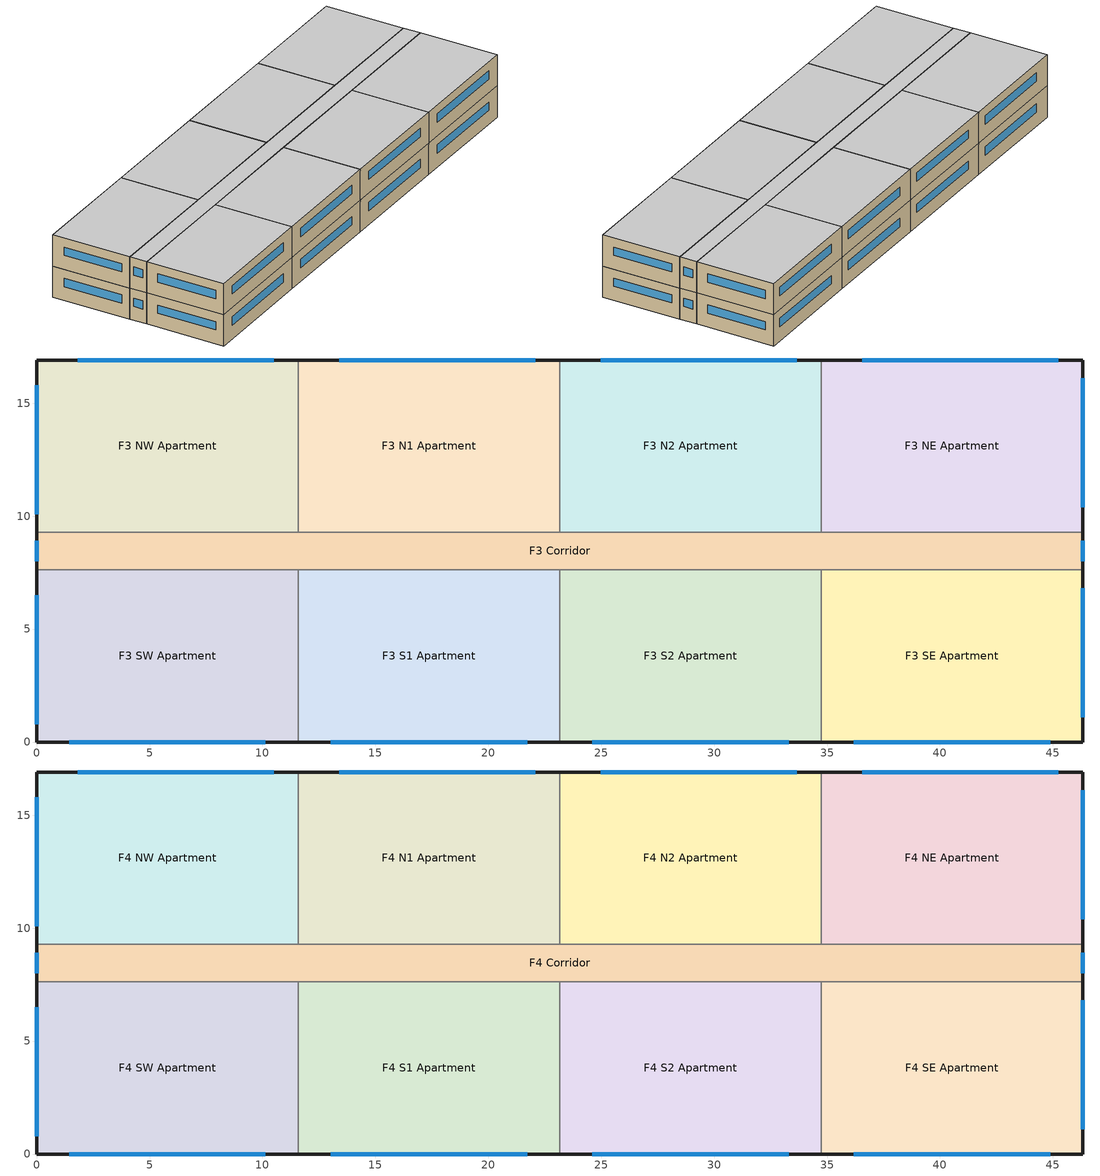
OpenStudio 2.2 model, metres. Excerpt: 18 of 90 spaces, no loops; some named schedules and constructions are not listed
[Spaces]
F3 NE Apartment
 floor to F2 NE Apartment: 46.33,16.92 46.33,9.3 34.75,9.3 34.75,16.92 z6.1
 wall outside: 46.33,9.3 46.33,16.92 34.75,16.92 z6.1:9.14
 wall to F3 N2 Apartment: 34.75,16.92 34.75,9.3 z6.1:9.14
 wall to F3 Corridor: 34.75,9.3 46.33,9.3 z6.1:9.14
 window: 46.33,10.4 46.33,16.11 / 45.25,16.92 36.56,16.92 z7.45:8.27
F3 SE Apartment
 floor to F2 SE Apartment: 46.33,7.62 46.33,0 34.75,0 34.75,7.62 z6.1
 wall outside: 34.75,0 46.33,0 46.33,7.62 z6.1:9.14
 wall to F3 Corridor: 46.33,7.62 34.75,7.62 z6.1:9.14
 wall to F3 S2 Apartment: 34.75,7.62 34.75,0 z6.1:9.14
 window: 36.19,0 44.88,0 / 46.33,1.1 46.33,6.81 z7.45:8.27
F3 N2 Apartment
 floor to F2 N2 Apartment: 34.75,16.92 34.75,9.3 23.16,9.3 23.16,16.92 z6.1
 wall outside: 34.75,16.92 23.16,16.92 z6.1:9.14
 wall to F3 Corridor: 23.16,9.3 34.75,9.3 z6.1:9.14
 wall to F3 N1 Apartment: 23.16,16.92 23.16,9.3 z6.1:9.14
 window: 33.66,16.92 24.98,16.92 z7.45:8.27
F3 NW Apartment
 floor to F2 NW Apartment: 11.58,16.92 11.58,9.3 0,9.3 0,16.92 z6.1
 wall outside: 11.58,16.92 0,16.92 0,9.3 z6.1:9.14
 wall to F3 N1 Apartment: 11.58,9.3 11.58,16.92 z6.1:9.14
 wall to F3 Corridor: 0,9.3 11.58,9.3 z6.1:9.14
 window: 0,15.8 0,10.08 / 10.5,16.92 1.81,16.92 z7.45:8.27
F3 Corridor
 floor to F2 Corridor: 46.33,9.3 46.33,7.62 0,7.62 0,9.3 z6.1
 wall outside: 0,9.3 0,7.62 / 46.33,7.62 46.33,9.3 z6.1:9.14
 wall to F3 S2 Apartment: 23.16,7.62 34.75,7.62 z6.1:9.14
 wall to F3 N1 Apartment: 23.16,9.3 11.58,9.3 z6.1:9.14
 wall to F3 S1 Apartment: 11.58,7.62 23.16,7.62 z6.1:9.14
 wall to F3 SW Apartment: 0,7.62 11.58,7.62 z6.1:9.14
 window: 0,8.91 0,8 / 46.33,8 46.33,8.91 z7.45:8.27
F3 SW Apartment
 floor to F2 SW Apartment: 11.58,7.62 11.58,0 0,0 0,7.62 z6.1
 wall outside: 0,7.62 0,0 11.58,0 z6.1:9.14
 wall to F3 S1 Apartment: 11.58,0 11.58,7.62 z6.1:9.14
 window: 0,6.5 0,0.79 / 1.45,0 10.13,0 z7.45:8.27
F3 N1 Apartment
 floor to F2 N1 Apartment: 23.16,16.92 23.16,9.3 11.58,9.3 11.58,16.92 z6.1
 wall outside: 23.16,16.92 11.58,16.92 z6.1:9.14
 window: 22.08,16.92 13.4,16.92 z7.45:8.27
F3 S2 Apartment
 floor to F2 S2 Apartment: 34.75,7.62 34.75,0 23.16,0 23.16,7.62 z6.1
 wall outside: 23.16,0 34.75,0 z6.1:9.14
 wall to F3 S1 Apartment: 23.16,7.62 23.16,0 z6.1:9.14
 window: 24.61,0 33.3,0 z7.45:8.27
F3 S1 Apartment
 floor to F2 S1 Apartment: 23.16,7.62 23.16,0 11.58,0 11.58,7.62 z6.1
 wall outside: 11.58,0 23.16,0 z6.1:9.14
 window: 13.03,0 21.72,0 z7.45:8.27
F4 NE Apartment
 floor to F3 NE Apartment: 46.33,16.92 46.33,9.3 34.75,9.3 34.75,16.92 z9.14
 wall outside: 46.33,9.3 46.33,16.92 34.75,16.92 z9.14:12.19
 wall to F4 Corridor: 34.75,9.3 46.33,9.3 z9.14:12.19
 wall to F4 N2 Apartment: 34.75,16.92 34.75,9.3 z9.14:12.19
 window: 45.25,16.92 36.56,16.92 / 46.33,10.4 46.33,16.11 z10.5:11.32
 ceiling to M NE Apartment: 46.33,9.3 46.33,16.92 34.75,16.92 34.75,9.3 z12.19
F4 S2 Apartment
 floor to F3 S2 Apartment: 34.75,7.62 34.75,0 23.16,0 23.16,7.62 z9.14
 wall outside: 23.16,0 34.75,0 z9.14:12.19
 wall to F4 S1 Apartment: 23.16,7.62 23.16,0 z9.14:12.19
 wall to F4 Corridor: 34.75,7.62 23.16,7.62 z9.14:12.19
 wall to F4 SE Apartment: 34.75,0 34.75,7.62 z9.14:12.19
 window: 24.61,0 33.3,0 z10.5:11.32
 ceiling to M S2 Apartment: 34.75,0 34.75,7.62 23.16,7.62 23.16,0 z12.19
F4 N2 Apartment
 floor to F3 N2 Apartment: 34.75,16.92 34.75,9.3 23.16,9.3 23.16,16.92 z9.14
 wall outside: 34.75,16.92 23.16,16.92 z9.14:12.19
 wall to F4 Corridor: 23.16,9.3 34.75,9.3 z9.14:12.19
 wall to F4 N1 Apartment: 23.16,16.92 23.16,9.3 z9.14:12.19
 window: 33.66,16.92 24.98,16.92 z10.5:11.32
 ceiling to M N2 Apartment: 34.75,9.3 34.75,16.92 23.16,16.92 23.16,9.3 z12.19
F4 NW Apartment
 floor to F3 NW Apartment: 11.58,16.92 11.58,9.3 0,9.3 0,16.92 z9.14
 wall outside: 11.58,16.92 0,16.92 0,9.3 z9.14:12.19
 wall to F4 N1 Apartment: 11.58,9.3 11.58,16.92 z9.14:12.19
 wall to F4 Corridor: 0,9.3 11.58,9.3 z9.14:12.19
 window: 0,15.8 0,10.08 / 10.5,16.92 1.81,16.92 z10.5:11.32
 ceiling to M NW Apartment: 11.58,9.3 11.58,16.92 0,16.92 0,9.3 z12.19
F4 N1 Apartment
 floor to F3 N1 Apartment: 23.16,16.92 23.16,9.3 11.58,9.3 11.58,16.92 z9.14
 wall outside: 23.16,16.92 11.58,16.92 z9.14:12.19
 wall to F4 Corridor: 11.58,9.3 23.16,9.3 z9.14:12.19
 window: 22.08,16.92 13.4,16.92 z10.5:11.32
 ceiling to M N1 Apartment: 23.16,9.3 23.16,16.92 11.58,16.92 11.58,9.3 z12.19
F4 Corridor
 floor to F3 Corridor: 46.33,9.3 46.33,7.62 0,7.62 0,9.3 z9.14
 wall outside: 0,9.3 0,7.62 / 46.33,7.62 46.33,9.3 z9.14:12.19
 wall to F4 SW Apartment: 0,7.62 11.58,7.62 z9.14:12.19
 wall to F4 S1 Apartment: 11.58,7.62 23.16,7.62 z9.14:12.19
 wall to F4 SE Apartment: 34.75,7.62 46.33,7.62 z9.14:12.19
 window: 0,8.91 0,8 / 46.33,8 46.33,8.91 z10.5:11.32
 ceiling to M Corridor: 46.33,7.62 46.33,9.3 0,9.3 0,7.62 z12.19
F4 SW Apartment
 floor to F3 SW Apartment: 11.58,7.62 11.58,0 0,0 0,7.62 z9.14
 wall outside: 0,7.62 0,0 11.58,0 z9.14:12.19
 wall to F4 S1 Apartment: 11.58,0 11.58,7.62 z9.14:12.19
 window: 1.45,0 10.13,0 / 0,6.5 0,0.79 z10.5:11.32
 ceiling to M SW Apartment: 11.58,0 11.58,7.62 0,7.62 0,0 z12.19
F4 SE Apartment
 floor to F3 SE Apartment: 46.33,7.62 46.33,0 34.75,0 34.75,7.62 z9.14
 wall outside: 34.75,0 46.33,0 46.33,7.62 z9.14:12.19
 window: 36.19,0 44.88,0 / 46.33,1.1 46.33,6.81 z10.5:11.32
 ceiling to M SE Apartment: 46.33,0 46.33,7.62 34.75,7.62 34.75,0 z12.19
F4 S1 Apartment
 floor to F3 S1 Apartment: 23.16,7.62 23.16,0 11.58,0 11.58,7.62 z9.14
 wall outside: 11.58,0 23.16,0 z9.14:12.19
 window: 13.03,0 21.72,0 z10.5:11.32
 ceiling to M S1 Apartment: 23.16,0 23.16,7.62 11.58,7.62 11.58,0 z12.19
[Site]
Schefferville_PQ_CAN: Latitude {deg}=54.8; Longitude {deg}=-66.82; Time Zone {hr}=-5; Elevation {m}=521; Terrain=City
[Building]
NECB 2011-HighriseApartment-NECB HDD Method-CAN_PQ_Schefferville.718280_CWEC.epw created: 2017-07-10 19:24:57 +0000: North Axis {deg}=0; Default Construction Set=NECB 2011 - HighApt - NECB HDD Method at climate 8; Standards Number of Stories=10; Standards Number of Above Ground Stories=10; Standards Building Type=HighriseApartment
[Site:GroundTemperature:BuildingSurface]
19.527, 19.502, 19.536, 19.598, 20.002, 21.64, 22.225, 22.375, 21.449, 20.121, 19.802, 19.633
[Site:WaterMainsTemperature]
Calculation Method=Correlation; Annual Average Outdoor Air Temperature {C}=-4.14167; Maximum Difference In Monthly Average Outdoor Air Temperatures {deltaC}=34.6
[SizingPeriod:DesignDay] Barometric Pressure {Pa}=95221; Sky Clearness=0; Rain Indicator=0; Snow Indicator=0; Day of Month=21; Daylight Saving Time Indicator=0; Humidity Indicating Type=Wetbulb; Dry-Bulb Temperature Range Modifier Type=DefaultMultipliers
Name | Maximum Dry-Bulb Temperature {C} | Daily Dry-Bulb Temperature Range {deltaC} | Humidity Indicating Conditions at Maximum Dry-Bulb | Wind Speed {m/s} | Wind Direction {deg} | Month | Day Type | Solar Model Indicator | ASHRAE Taub | ASHRAE Taud
Schefferville Ann Clg .4% Condns WB=>MDB | 20.9 | 8.9 | 16.6 | 5 | 220 | 7 | SummerDesignDay | ASHRAETau | 0.406 | 2.08
Schefferville Ann Clg .4% Condns DB=>MWB | 23.5 | 8.9 | 15 | 5 | 220 | 7 | SummerDesignDay | ASHRAETau | 0.406 | 2.08
Schefferville Ann Htg 99.6% Condns DB | -36.9 | 0 | -36.9 | 2.4 | 160 | 1 | WinterDesignDay | ASHRAEClearSky
[Material:NoMass]
CP02 CARPET PAD: Roughness=VeryRough; Thermal Resistance {m2-K/W}=0.21648; Thermal Absorptance=0.9; Solar Absorptance=0.7; Visible Absorptance=0.8
[Material]
Name | Roughness | Thickness {m} | Conductivity {W/m-K} | Density {kg/m3} | Specific Heat {J/kg-K} | Thermal Absorptance | Solar Absorptance | Visible Absorptance
100mm Normalweight concrete floor | MediumSmooth | 0.1016 | 2.31 | 2322 | 832
G01 13mm gypsum board | Smooth | 0.0127 | 0.16 | 800 | 1090 | 0.9 | 0.7 | 0.5
G05 25mm wood | MediumSmooth | 0.0254 | 0.15 | 608 | 1630 | 0.9 | 0.5 | 0.5
[Construction]
Typical Interior Floor: 100mm Normalweight concrete floor, CP02 CARPET PAD
Typical Interior Wall: G01 13mm gypsum board, G01 13mm gypsum board
Typical Interior Ceiling: CP02 CARPET PAD, 100mm Normalweight concrete floor
Typical Interior Window: Clear 3mm
Typical Interior Door; Typical Interior Partition: G05 25mm wood
Customized Fenestration: cond=0.160 tvis=0.220 tsol=0.232: Customized Fenestration:: cond=0.160 tvis=0.220 tsol=0.232
Customized Fenestration: cond=0.160 tvis=0.441 tsol=0.279: Customized Fenestration:: cond=0.160 tvis=0.441 tsol=0.279
Customized Fenestration: cond=0.160 tvis=0.294 tsol=0.332: Customized Fenestration:: cond=0.160 tvis=0.294 tsol=0.332
Customized Fenestration: cond=0.160 tvis=0.898 tsol=0.837: Customized Fenestration:: cond=0.160 tvis=0.898 tsol=0.837
[DefaultConstructionSet]
NECB 2011 - HighApt - NECB HDD Method at climate 8: Default Exterior Surface Constructions=NECB 2011 - HighApt - NECB HDD Method at climate 8; Default Interior Surface Constructions=Default Surface Constructions 2; Default Ground Contact Surface Constructions=NECB 2011 - HighApt - NECB HDD Method at climate 9; Default Exterior SubSurface Constructions=NECB 2011 - HighApt - NECB HDD Method at climate 8; Default Interior SubSurface Constructions=Default Sub Surface Constructions 2; Interior Partition Construction=Typical Interior Partition
[DefaultSurfaceConstructions]
Name | Floor Construction | Wall Construction | Roof Ceiling Construction
Default Surface Constructions 2 | Typical Interior Floor | Typical Interior Wall | Typical Interior Ceiling
NECB 2011 - HighApt - NECB HDD Method at climate 8 | Customized opaque construction {67de7236-55ff-40dc-9b20-317928c565ed} to conductance of 0.142 | Customized opaque construction {4d4a765c-db68-485f-ab31-9d598f427766} to conductance of 0.183 | Customized opaque construction {a1f6b738-4c50-45bb-94c7-4642820f3728} to conductance of 0.142
NECB 2011 - HighApt - NECB HDD Method at climate 9 | Customized opaque construction {af49dda3-b49d-4cc1-a904-a286c5a75772} to conductance of 0.379 | Customized opaque construction {af49dda3-b49d-4cc1-a904-a286c5a75772} to conductance of 0.21 | Customized opaque construction {af49dda3-b49d-4cc1-a904-a286c5a75772} to conductance of 0.21
[DefaultSubSurfaceConstructions]
Name | Fixed Window Construction | Operable Window Construction | Door Construction | Glass Door Construction | Overhead Door Construction | Skylight Construction | Tubular Daylight Dome Construction | Tubular Daylight Diffuser Construction
Default Sub Surface Constructions 2 | Typical Interior Window | Typical Interior Window | Typical Interior Door
NECB 2011 - HighApt - NECB HDD Method at climate 8 | Customized Fenestration: cond=0.160 tvis=0.220 tsol=0.232 | Customized Fenestration: cond=0.160 tvis=0.220 tsol=0.232 | Customized opaque construction {1b77a251-163b-4666-abed-945239e6c009} to conductance of 1.6 | Customized Fenestration: cond=0.160 tvis=0.441 tsol=0.279 | Customized opaque construction {7ef48a19-9d7f-46e7-96e6-fd971de7b934} to conductance of 1.6 | Customized Fenestration: cond=0.160 tvis=0.294 tsol=0.332 | Customized Fenestration: cond=0.160 tvis=0.898 tsol=0.837 | Customized Fenestration: cond=0.160 tvis=0.898 tsol=0.837
[WindowMaterial:Glazing]
Clear 3mm: Optical Data Type=SpectralAverage; Thickness {m}=0.003; Solar Transmittance at Normal Incidence=0.837; Front Side Solar Reflectance at Normal Incidence=0.075; Back Side Solar Reflectance at Normal Incidence=0.075; Visible Transmittance at Normal Incidence=0.898; Front Side Visible Reflectance at Normal Incidence=0.081; Back Side Visible Reflectance at Normal Incidence=0.081; Infrared Transmittance at Normal Incidence=0; Front Side Infrared Hemispherical Emissivity=0.84; Back Side Infrared Hemispherical Emissivity=0.84; Conductivity {W/m-K}=0.9; Dirt Correction Factor for Solar and Visible Transmittance=1; Solar Diffusing=No
[WindowMaterial:SimpleGlazingSystem] U-Factor {W/m2-K}=1.6; Solar Heat Gain Coefficient=0.6; Visible Transmittance=0.21
Customized Fenestration:: cond=0.160 tvis=0.220 tsol=0.232; Customized Fenestration:: cond=0.160 tvis=0.441 tsol=0.279; Customized Fenestration:: cond=0.160 tvis=0.294 tsol=0.332; Customized Fenestration:: cond=0.160 tvis=0.898 tsol=0.837
[Space] Part of Total Floor Area=Yes
Name | Space Type | Building Story | Thermal Zone
F4 N1 Apartment | Space Function Dwelling Unit(s) | Building Story 4 | Sp-F4 N1 Apartment Sys-1 Flr-8 Sch-G HPlcmt-north ZN
F4 S2 Apartment | Space Function Dwelling Unit(s) | Building Story 4 | Sp-F4 S2 Apartment Sys-1 Flr-8 Sch-G HPlcmt-south ZN
F3 SE Apartment | Space Function Dwelling Unit(s) | Building Story 3 | Sp-F3 SE Apartment Sys-1 Flr-9 Sch-G HPlcmt-south ZN
F3 NW Apartment | Space Function Dwelling Unit(s) | Building Story 3 | Sp-F3 NW Apartment Sys-1 Flr-9 Sch-G HPlcmt-north ZN
F4 S1 Apartment | Space Function Dwelling Unit(s) | Building Story 4 | Sp-F4 S1 Apartment Sys-1 Flr-8 Sch-G HPlcmt-south ZN
F4 NE Apartment | Space Function Dwelling Unit(s) | Building Story 4 | Sp-F4 NE Apartment Sys-1 Flr-8 Sch-G HPlcmt-north ZN
F3 N1 Apartment | Space Function Dwelling Unit(s) | Building Story 3 | Sp-F3 N1 Apartment Sys-1 Flr-9 Sch-G HPlcmt-north ZN
F4 SW Apartment | Space Function Dwelling Unit(s) | Building Story 4 | Sp-F4 SW Apartment Sys-1 Flr-8 Sch-G HPlcmt-south ZN
F3 NE Apartment | Space Function Dwelling Unit(s) | Building Story 3 | Sp-F3 NE Apartment Sys-1 Flr-9 Sch-G HPlcmt-north ZN
F4 N2 Apartment | Space Function Dwelling Unit(s) | Building Story 4 | Sp-F4 N2 Apartment Sys-1 Flr-8 Sch-G HPlcmt-north ZN
F4 NW Apartment | Space Function Dwelling Unit(s) | Building Story 4 | Sp-F4 NW Apartment Sys-1 Flr-8 Sch-G HPlcmt-north ZN
F4 Corridor | Space Function Corr. < 2.4m wide-sch-G | Building Story 4 | Sp-F4 Corridor Sys-1 Flr-8 Sch-G HPlcmt-east ZN
F3 S1 Apartment | Space Function Dwelling Unit(s) | Building Story 3 | Sp-F3 S1 Apartment Sys-1 Flr-9 Sch-G HPlcmt-south ZN
F3 N2 Apartment | Space Function Dwelling Unit(s) | Building Story 3 | Sp-F3 N2 Apartment Sys-1 Flr-9 Sch-G HPlcmt-north ZN
F3 S2 Apartment | Space Function Dwelling Unit(s) | Building Story 3 | Sp-F3 S2 Apartment Sys-1 Flr-9 Sch-G HPlcmt-south ZN
F3 Corridor | Space Function Corr. < 2.4m wide-sch-G | Building Story 3 | Sp-F3 Corridor Sys-1 Flr-9 Sch-G HPlcmt-east ZN
F3 SW Apartment | Space Function Dwelling Unit(s) | Building Story 3 | Sp-F3 SW Apartment Sys-1 Flr-9 Sch-G HPlcmt-south ZN
F4 SE Apartment | Space Function Dwelling Unit(s) | Building Story 4 | Sp-F4 SE Apartment Sys-1 Flr-8 Sch-G HPlcmt-south ZN
[BuildingStory]
Name | Nominal Z Coordinate {m}
Building Story 3 | 6.0957
Building Story 4 | 9.1435
[SpaceType] Standards Building Type=Space Function
Name | Default Schedule Set | Design Specification Outdoor Air Object | Standards Space Type
Space Function Corr. < 2.4m wide-sch-G | Space Function Corr. < 2.4m wide-sch-G Schedule Set | Space Function Corr. < 2.4m wide-sch-G Ventilation | Corr. < 2.4m wide-sch-G
Space Function Dwelling Unit(s) | Space Function Dwelling Unit(s) Schedule Set | Space Function Dwelling Unit(s) Ventilation | Dwelling Unit(s)
[People:Definition] Number of People Calculation Method=People/Area; Fraction Radiant=0.3
Name | People per Space Floor Area {person/m2}
Space Function Corr. < 2.4m wide-sch-G People Definition | 0.0100104
Space Function Dwelling Unit(s) People Definition | 0.0166841
[People] Work Efficiency Schedule=Work Efficiency Schedule; Clothing Insulation Schedule=Clothing Schedule; Air Velocity Schedule=Air Velocity Schedule
Name | People Definition | Space or SpaceType
Space Function Corr. < 2.4m wide-sch-G People | Space Function Corr. < 2.4m wide-sch-G People Definition | Space Function Corr. < 2.4m wide-sch-G
Space Function Dwelling Unit(s) People | Space Function Dwelling Unit(s) People Definition | Space Function Dwelling Unit(s)
[Lights:Definition] Design Level Calculation Method=Watts/Area; Fraction Radiant=0.5; Fraction Visible=0.2
Name | Watts per Space Floor Area {W/m2}
Space Function Corr. < 2.4m wide-sch-G Lights Definition | 8.39993
Space Function Dwelling Unit(s) Lights Definition | 4.99996
[Lights]
Name | Lights Definition | Space or SpaceType
Space Function Corr. < 2.4m wide-sch-G Lights | Space Function Corr. < 2.4m wide-sch-G Lights Definition | Space Function Corr. < 2.4m wide-sch-G
Space Function Dwelling Unit(s) Lights | Space Function Dwelling Unit(s) Lights Definition | Space Function Dwelling Unit(s)
[DesignSpecification:OutdoorAir] Outdoor Air Method=Sum
Name | Outdoor Air Flow per Floor Area {m3/s-m2}
Space Function Corr. < 2.4m wide-sch-G Ventilation | 0.0003048
Space Function Dwelling Unit(s) Ventilation | 0.00034544
[DefaultScheduleSet] Number of People Schedule=NECB-G-Occupancy; People Activity Level Schedule=NECB-Activity; Lighting Schedule=NECB-G-Lighting; Electric Equipment Schedule=NECB-G-Electric-Equipment; Infiltration Schedule=Always On
Space Function Corr. < 2.4m wide-sch-G Schedule Set; Space Function Dwelling Unit(s) Schedule Set
[ThermostatSetpoint:DualSetpoint] Heating Setpoint Temperature Schedule=NECB-G-Thermostat Setpoint-Heating; Cooling Setpoint Temperature Schedule=NECB-G-Thermostat Setpoint-Cooling
Space Function Dwelling Unit(s) Thermostat 135; Space Function Dwelling Unit(s) Thermostat 136; Space Function Dwelling Unit(s) Thermostat 137; Space Function Dwelling Unit(s) Thermostat 138; Space Function Corr. < 2.4m wide-sch-G Thermostat 18; Space Function Dwelling Unit(s) Thermostat 139; Space Function Dwelling Unit(s) Thermostat 140; Space Function Dwelling Unit(s) Thermostat 141; Space Function Dwelling Unit(s) Thermostat 142; Space Function Dwelling Unit(s) Thermostat 143; Space Function Dwelling Unit(s) Thermostat 144; Space Function Dwelling Unit(s) Thermostat 145; Space Function Dwelling Unit(s) Thermostat 146; Space Function Corr. < 2.4m wide-sch-G Thermostat 19; Space Function Dwelling Unit(s) Thermostat 147; Space Function Dwelling Unit(s) Thermostat 148; Space Function Dwelling Unit(s) Thermostat 149; Space Function Dwelling Unit(s) Thermostat 150
[ElectricEquipment:Definition]
Space Function Dwelling Unit(s) Elec Equip Definition: Design Level Calculation Method=Watts/Area; Watts per Space Floor Area {W/m2}=4.99996; Fraction Radiant=0.5
[ElectricEquipment]
Space Function Dwelling Unit(s) Elec Equip: Electric Equipment Definition=Space Function Dwelling Unit(s) Elec Equip Definition; Space or SpaceType=Space Function Dwelling Unit(s)
[SpaceInfiltration:DesignFlowRate] Schedule=Always On Discrete; Design Flow Rate Calculation Method=Flow/ExteriorArea; Flow per Exterior Surface Area {m3/s-m2}=0.00025; Constant Term Coefficient=0; Temperature Term Coefficient=0; Velocity Term Coefficient=0.224; Velocity Squared Term Coefficient=0
Name | Space or SpaceType
F3 Corridor Infiltration | F3 Corridor
F3 N1 Apartment Infiltration | F3 N1 Apartment
F3 N2 Apartment Infiltration | F3 N2 Apartment
F3 NE Apartment Infiltration | F3 NE Apartment
F3 NW Apartment Infiltration | F3 NW Apartment
F3 S1 Apartment Infiltration | F3 S1 Apartment
F3 S2 Apartment Infiltration | F3 S2 Apartment
F3 SE Apartment Infiltration | F3 SE Apartment
F3 SW Apartment Infiltration | F3 SW Apartment
F4 Corridor Infiltration | F4 Corridor
F4 N1 Apartment Infiltration | F4 N1 Apartment
F4 N2 Apartment Infiltration | F4 N2 Apartment
F4 NE Apartment Infiltration | F4 NE Apartment
F4 NW Apartment Infiltration | F4 NW Apartment
F4 S1 Apartment Infiltration | F4 S1 Apartment
F4 S2 Apartment Infiltration | F4 S2 Apartment
F4 SE Apartment Infiltration | F4 SE Apartment
F4 SW Apartment Infiltration | F4 SW Apartment
[ThermalZone] Use Ideal Air Loads=No
Name | Thermostat
Sp-F4 N2 Apartment Sys-1 Flr-8 Sch-G HPlcmt-north ZN | Space Function Dwelling Unit(s) Thermostat 135
Sp-F4 NE Apartment Sys-1 Flr-8 Sch-G HPlcmt-north ZN | Space Function Dwelling Unit(s) Thermostat 136
Sp-F4 NW Apartment Sys-1 Flr-8 Sch-G HPlcmt-north ZN | Space Function Dwelling Unit(s) Thermostat 137
Sp-F4 N1 Apartment Sys-1 Flr-8 Sch-G HPlcmt-north ZN | Space Function Dwelling Unit(s) Thermostat 138
Sp-F4 Corridor Sys-1 Flr-8 Sch-G HPlcmt-east ZN | Space Function Corr. < 2.4m wide-sch-G Thermostat 18
Sp-F4 S2 Apartment Sys-1 Flr-8 Sch-G HPlcmt-south ZN | Space Function Dwelling Unit(s) Thermostat 139
Sp-F4 SW Apartment Sys-1 Flr-8 Sch-G HPlcmt-south ZN | Space Function Dwelling Unit(s) Thermostat 140
Sp-F4 S1 Apartment Sys-1 Flr-8 Sch-G HPlcmt-south ZN | Space Function Dwelling Unit(s) Thermostat 141
Sp-F4 SE Apartment Sys-1 Flr-8 Sch-G HPlcmt-south ZN | Space Function Dwelling Unit(s) Thermostat 142
Sp-F3 N1 Apartment Sys-1 Flr-9 Sch-G HPlcmt-north ZN | Space Function Dwelling Unit(s) Thermostat 143
Sp-F3 NW Apartment Sys-1 Flr-9 Sch-G HPlcmt-north ZN | Space Function Dwelling Unit(s) Thermostat 144
Sp-F3 N2 Apartment Sys-1 Flr-9 Sch-G HPlcmt-north ZN | Space Function Dwelling Unit(s) Thermostat 145
Sp-F3 NE Apartment Sys-1 Flr-9 Sch-G HPlcmt-north ZN | Space Function Dwelling Unit(s) Thermostat 146
Sp-F3 Corridor Sys-1 Flr-9 Sch-G HPlcmt-east ZN | Space Function Corr. < 2.4m wide-sch-G Thermostat 19
Sp-F3 SE Apartment Sys-1 Flr-9 Sch-G HPlcmt-south ZN | Space Function Dwelling Unit(s) Thermostat 147
Sp-F3 SW Apartment Sys-1 Flr-9 Sch-G HPlcmt-south ZN | Space Function Dwelling Unit(s) Thermostat 148
Sp-F3 S2 Apartment Sys-1 Flr-9 Sch-G HPlcmt-south ZN | Space Function Dwelling Unit(s) Thermostat 149
Sp-F3 S1 Apartment Sys-1 Flr-9 Sch-G HPlcmt-south ZN | Space Function Dwelling Unit(s) Thermostat 150
